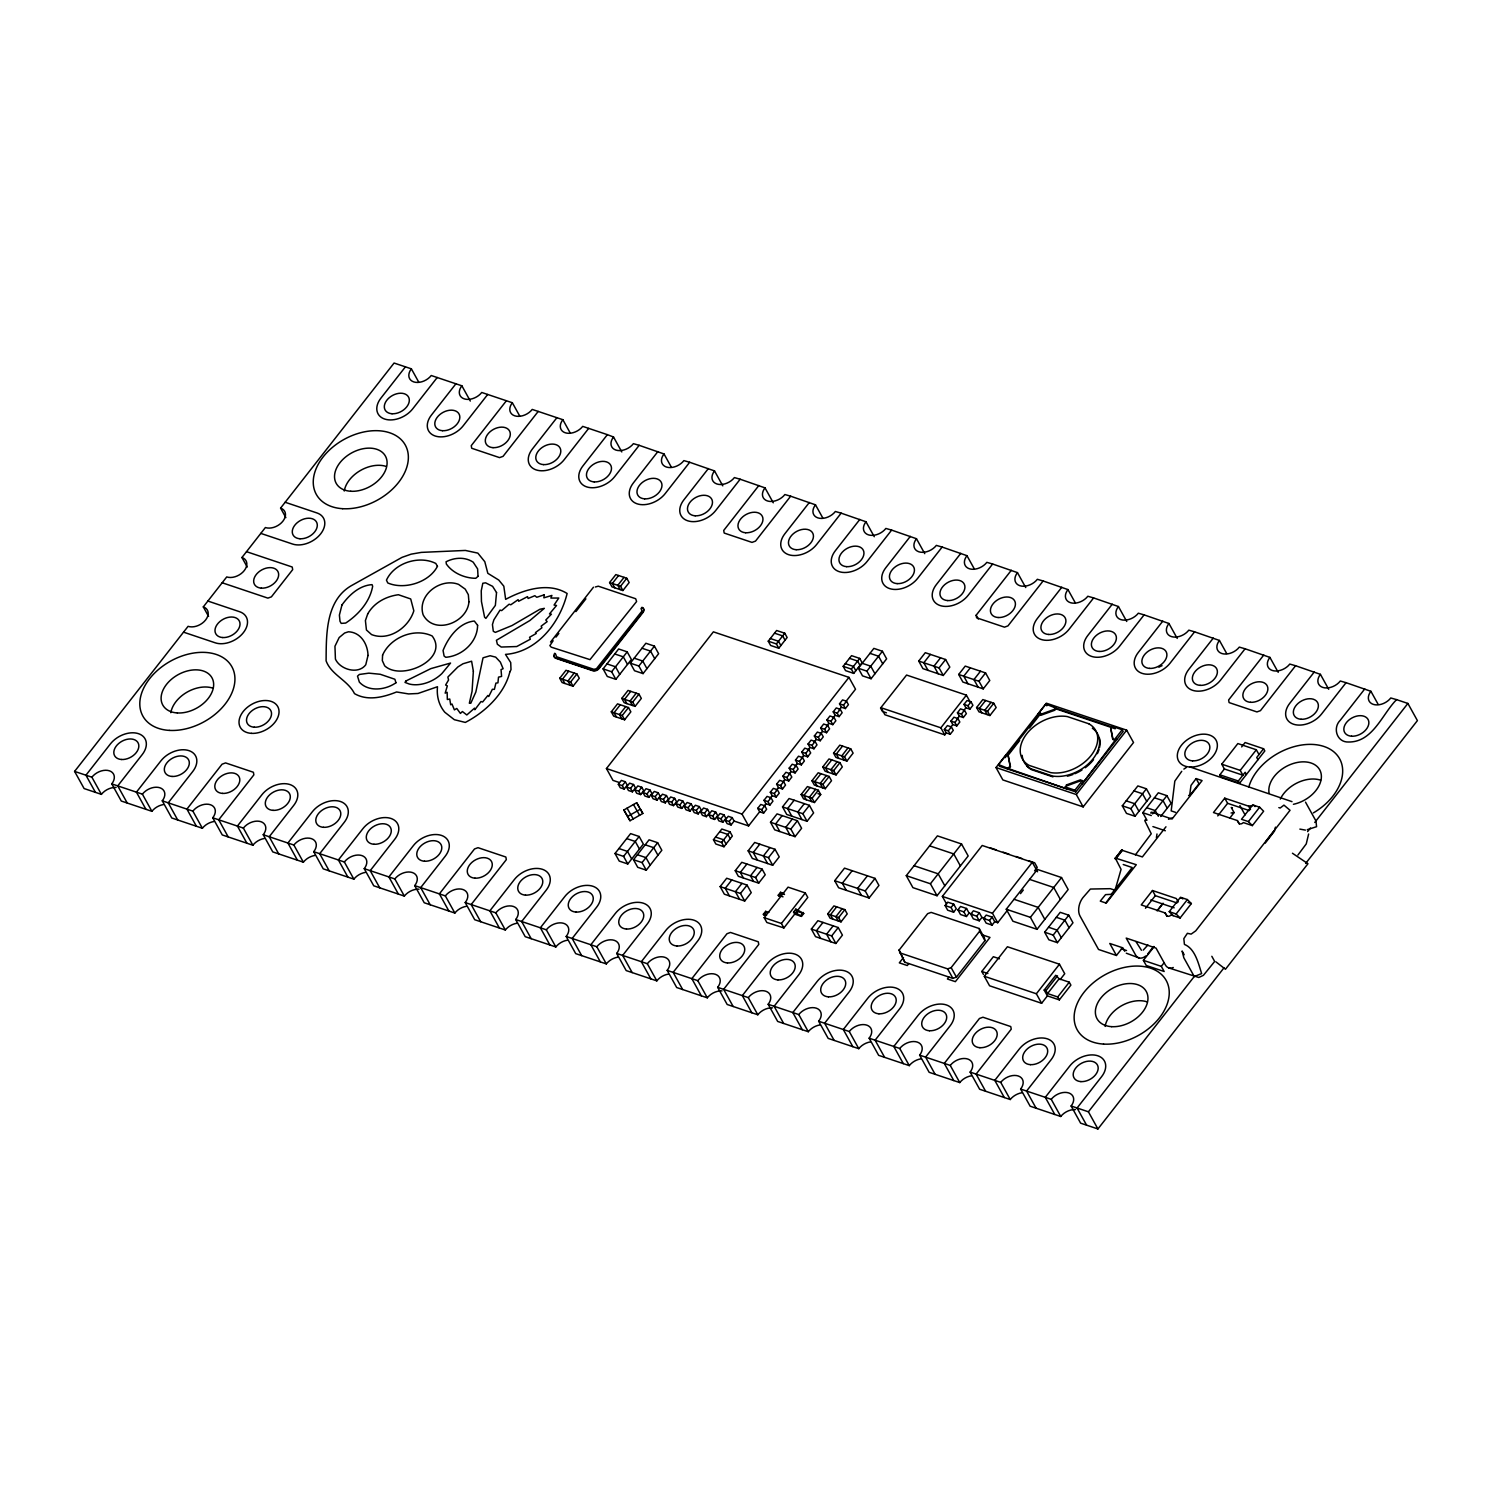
<?xml version="1.0" encoding="UTF-8"?>
<svg xmlns="http://www.w3.org/2000/svg" width="1492" height="1492" viewBox="0 0 1492 1492"><rect width="100%" height="100%" fill="white"/><g stroke="black" fill="none" stroke-linecap="round" stroke-linejoin="round"><path stroke-width="1.5" d="M1275.436 827.146L1274.466 831.1L1265.235 843.111M1308.633 834.009L1306.246 843.913L1297.909 855.047M1188.602 795.404L1189.59 795.74L1191.008 785.389L1196.118 778.6L1202.086 780.596L1172.041 819.015L1152.16 812.338A2.686 1.044 38 0 0 1151.115 813.382M1115.251 889.474L1121.07 869.37L1115.289 858.068L1136.289 864.707L1106.243 903.108L1100.275 901.112L1105.553 894.622L1112.51 894.268L1105.814 902.828M555.602 654L556.535 656.76L593.891 669.33L596.464 668.714L641.952 611.123L641.019 608.344M1156.412 837.627L1156.99 833.972M116.115 787.44A13.391 9.12 -29 0 0 101.4 794.359L84.112 788.559L74.6 771.401L188.085 626.342A13.391 9.12 -29 0 0 205.635 619.945A13.391 9.12 -29 0 0 203.304 606.89L226.728 576.938A13.391 9.12 -29 0 0 244.278 570.559A13.391 9.12 -29 0 0 241.946 557.504L265.371 527.553A13.391 9.12 -29 0 0 282.921 521.156A13.391 9.12 -29 0 0 280.589 508.101L394.075 363.041L411.382 368.841L418.767 382.176M405.414 366.845L380.908 398.14A21.429 14.584 -29 0 0 384.656 419.047A21.429 14.584 -29 0 0 412.725 408.827L437.212 377.513M455.899 383.798L431.412 415.093A21.429 14.584 -29 0 0 435.142 436A21.429 14.584 -29 0 0 463.21 425.78L487.697 394.466M506.385 400.751L471.248 445.66L471.714 448.271L499.54 457.615L503.065 456.347L538.202 411.419M556.889 417.704L532.383 448.999A21.429 14.584 -29 0 0 536.132 469.905A21.429 14.584 -29 0 0 564.2 459.685L588.687 428.372M621.81 451.945L613.529 437.007L607.375 434.657L582.887 465.97A21.429 14.584 -29 0 0 586.617 486.858A21.429 14.584 -29 0 0 614.685 476.638L639.173 445.325L664.015 453.96L671.269 467.033M657.86 451.61L633.373 482.923A21.429 14.584 -29 0 0 637.103 503.811A21.429 14.584 -29 0 0 665.19 493.591L689.677 462.278L714.519 470.913L722.799 485.851M550.548 642.064L593.462 587.214M553.122 640.739L549.895 645.607L551.201 647.155L589.993 659.632L636.618 601.5L635.685 598.74L598.311 586.188L595.345 586.99M555.975 637.103L558.829 633.466M575.912 611.608L585.89 598.851M609.594 582.57L615.842 574.588L626.771 578.262L629.158 582.551L622.91 590.534L611.981 586.86L609.594 582.57L620.541 586.244L622.91 590.534M618.565 575.52L612.335 583.484L614.704 587.773M708.364 468.563L683.858 499.876A21.429 14.584 -29 0 0 687.607 520.764A21.429 14.584 -29 0 0 715.675 510.544L740.163 479.23L765.004 487.865L773.285 502.804M624.048 577.348L617.8 585.33L620.187 589.601M620.541 586.244L626.771 578.262M559.742 678.263L565.972 670.3L576.919 673.955L579.288 678.245L573.059 686.227L562.111 682.553L559.742 678.263L570.671 681.937L573.059 686.227M568.713 671.213L562.484 679.177L564.853 683.467M574.178 673.041L567.948 681.023L570.317 685.313M570.671 681.937L576.919 673.955M603.085 668.882L618.639 648.983L627.2 651.855L631.396 659.445L615.842 679.326L607.281 676.454L603.085 668.882L611.627 671.754L615.842 679.326M611.627 671.754L627.2 651.855M758.85 485.515L723.713 530.443L724.179 533.054L752.005 542.398L755.512 541.111L790.667 496.202L815.49 504.818L822.745 517.892M630.314 663.157L645.868 643.257L654.428 646.129L658.625 653.701L643.071 673.601L634.51 670.729L630.314 663.157L638.856 666.029L643.071 673.601M638.856 666.029L654.428 646.129M611.291 711.833L617.539 703.851L628.468 707.525L630.855 711.815L624.607 719.797L613.678 716.123L611.291 711.833L622.239 715.507L624.607 719.797M621.791 698.405L628.039 690.442L638.968 694.116L641.336 698.405L635.107 706.369L624.178 702.695L621.791 698.405L632.72 702.079L635.107 706.369M620.262 704.784L614.033 712.747L616.401 717.037M630.762 691.356L624.533 699.338L626.901 703.627M625.726 706.611L619.497 714.575L621.884 718.864M636.226 693.183L629.997 701.165L632.366 705.455M622.239 715.507L628.468 707.525M632.72 702.079L638.968 694.116M809.335 502.468L784.848 533.782A21.429 14.584 -29 0 0 788.578 554.67A21.429 14.584 -29 0 0 816.665 544.449L841.152 513.155L865.994 521.771L874.275 536.71M619.161 782.461L612.988 780.391L606.442 768.548L713.381 631.843L848.948 677.368L855.513 689.211L845.833 701.576M618.322 784.307L621.362 780.409L625.353 781.752L627.255 785.184L624.216 789.063L620.224 787.739L618.322 784.307L622.313 785.631L624.216 789.063M622.313 785.631L625.353 781.752M626.547 787.067L629.587 783.169L633.559 784.512L635.461 787.944L632.422 791.823L628.449 790.499L626.547 787.067L630.519 788.391L632.422 791.823M630.519 788.391L633.559 784.512M634.771 789.827L637.811 785.93L641.784 787.272L643.686 790.704L640.646 794.583L636.674 793.259L634.771 789.827L638.744 791.152L640.646 794.583M638.744 791.152L641.784 787.272M642.996 792.588L646.036 788.69L650.008 790.033L651.911 793.464L648.871 797.343L644.898 796.019L642.996 792.588L646.968 793.912L648.871 797.343M859.84 519.421L835.333 550.735A21.429 14.584 -29 0 0 839.082 571.622A21.429 14.584 -29 0 0 867.15 561.402L891.638 530.108L916.48 538.724L924.76 553.663M646.968 793.912L650.008 790.033M768.249 641.187L776.623 630.501L784.773 633.223L787.142 637.513L778.787 648.218L770.637 645.476L768.249 641.187L776.399 643.929L778.787 648.218M651.202 795.348L654.261 791.45L658.233 792.793L660.135 796.224L657.095 800.104L653.104 798.779L651.202 795.348L655.193 796.672L657.095 800.104M655.193 796.672L658.233 792.793M776.399 643.929L784.773 633.223M615.021 853.517L630.594 833.618L639.154 836.49L643.35 844.08L627.778 863.961L619.236 861.089L615.021 853.517L623.581 856.389L627.778 863.961M659.427 798.108L662.467 794.21L666.458 795.553L668.36 798.985L665.301 802.864L661.329 801.54L659.427 798.108L663.399 799.432L665.301 802.864M663.399 799.432L666.458 795.553M623.581 856.389L639.154 836.49M667.651 800.868L670.691 796.97L674.664 798.313L676.566 801.745L673.526 805.624L669.554 804.3L667.651 800.868L671.624 802.192L673.526 805.624M671.624 802.192L674.664 798.313M675.876 803.628L678.916 799.731L682.888 801.073L684.791 804.505L681.751 808.384L677.778 807.06L675.876 803.628L679.848 804.953L681.751 808.384M633.522 859.728L649.076 839.828L657.636 842.7L661.833 850.272L646.278 870.172L637.718 867.3L633.522 859.728L642.064 862.6L646.278 870.172M679.848 804.953L682.888 801.073M684.101 806.389L687.141 802.491L691.113 803.834L693.015 807.265L689.975 811.144L686.003 809.82L684.101 806.389L688.073 807.713L689.975 811.144M642.064 862.6L657.636 842.7M688.073 807.713L691.113 803.834M692.307 809.149L695.347 805.251L699.338 806.594L701.24 810.025L698.181 813.905L694.209 812.581L692.307 809.149L696.279 810.473L698.181 813.905M910.325 536.374L885.838 567.687A21.429 14.584 -29 0 0 889.568 588.575A21.429 14.584 -29 0 0 917.636 578.355L942.142 547.06L966.965 555.677L974.22 568.75M696.279 810.473L699.338 806.594M700.531 811.909L703.571 808.011L707.544 809.354L709.446 812.786L706.406 816.665L702.434 815.341L700.531 811.909L704.504 813.233L706.406 816.665M704.504 813.233L707.544 809.354M708.756 814.669L711.796 810.771L715.768 812.114L717.671 815.546L714.631 819.425L710.658 818.101L708.756 814.669L712.728 815.993L714.631 819.425M712.728 815.993L715.768 812.114M716.981 817.429L720.021 813.532L723.993 814.874L725.895 818.306L722.855 822.185L718.883 820.861L716.981 817.429L720.953 818.754L722.855 822.185M720.953 818.754L723.993 814.874M843.185 666.346L851.559 655.659L859.709 658.401L862.096 662.69L853.722 673.377L845.572 670.635L843.185 666.346L851.335 669.087L853.722 673.377M734.12 821.066L731.08 824.945L727.089 823.621L725.187 820.19L728.245 816.292L732.218 817.635L734.12 821.066L748.574 825.915L759.633 811.779L757.731 808.347L760.771 804.449L764.743 805.792L766.646 809.223L763.606 813.103L759.633 811.779M713.456 839.716L721.83 829.03L729.98 831.771L732.348 836.061L723.974 846.747L715.824 844.006L713.456 839.716L721.606 842.458L723.974 846.747M731.08 824.945L729.178 821.514L732.218 817.635M851.335 669.087L859.709 658.401M748.574 825.915L742.009 814.072L848.948 677.368M721.606 842.458L729.98 831.771M858.31 668.267L873.864 648.386L882.425 651.258L886.621 658.83L871.067 678.729L862.507 675.857L858.31 668.267L866.871 671.139L871.067 678.729M764.016 800.309L767.056 796.411L771.028 797.754L772.931 801.185L769.891 805.065L765.918 803.74L764.016 800.309L767.988 801.633L769.891 805.065M770.301 792.252L773.36 788.373L777.332 789.697L779.234 793.129L776.194 797.026L772.203 795.684L770.301 792.252L774.292 793.595L776.194 797.026M776.605 784.214L779.645 780.335L783.617 781.659L785.519 785.09L782.479 788.988L778.507 787.645L776.605 784.214L780.577 785.557L782.479 788.988M782.89 776.176L785.93 772.297L789.902 773.621L791.804 777.052L788.764 780.95L784.792 779.607L782.89 776.176L786.862 777.518L788.764 780.95M789.175 768.138L792.233 764.24L796.206 765.582L798.108 769.014L795.068 772.893L791.077 771.569L789.175 768.138L793.166 769.462L795.068 772.893M795.478 760.099L798.518 756.202L802.491 757.544L804.393 760.976L801.353 764.855L797.381 763.531L795.478 760.099L799.451 761.424L801.353 764.855M801.763 752.061L804.803 748.163L808.776 749.506L810.678 752.938L807.638 756.817L803.666 755.493L801.763 752.061L805.736 753.385L807.638 756.817M808.049 744.004L811.107 740.125L815.08 741.449L816.982 744.881L813.942 748.779L809.951 747.436L808.049 744.004L812.04 745.347L813.942 748.779M814.352 735.966L817.392 732.087L821.365 733.411L823.267 736.843L820.227 740.741L816.255 739.398L814.352 735.966L818.325 737.309L820.227 740.741M820.637 727.928L823.677 724.03L827.65 725.373L829.552 728.805L826.512 732.703L822.54 731.36L820.637 727.928L824.61 729.271L826.512 732.703M826.922 719.89L829.962 715.992L833.953 717.335L835.856 720.767L832.797 724.646L828.825 723.322L826.922 719.89L830.913 721.214L832.797 724.646M833.226 711.852L836.266 707.954L840.238 709.297L842.141 712.728L839.101 716.608L835.128 715.283L833.226 711.852L837.198 713.176L839.101 716.608M839.511 703.795L842.551 699.916L846.523 701.24L848.426 704.672L845.386 708.569L841.413 707.227L839.511 703.795L843.484 705.138L845.386 708.569M866.871 671.139L882.425 651.258M960.811 553.327L936.323 584.64A21.429 14.584 -29 0 0 940.053 605.528A21.429 14.584 -29 0 0 968.14 595.308L992.628 564.013L1017.469 572.63L1025.75 587.568M763.755 806.501L765.918 803.74M770.04 798.462L772.203 795.684M776.344 790.424L778.507 787.645M782.629 782.386L784.792 779.607M788.914 774.329L791.077 771.569M795.217 766.291L797.381 763.531M801.502 758.253L803.666 755.493M807.787 750.215L809.951 747.436M814.091 742.177L816.255 739.398M820.376 734.12L822.54 731.36M826.661 726.082L828.825 723.322M832.965 718.044L835.128 715.283M839.25 710.005L841.413 707.227M763.606 813.103L761.703 809.671L764.743 805.792M767.988 801.633L771.028 797.754M774.292 793.595L777.332 789.697M780.577 785.557L783.617 781.659M786.862 777.518L789.902 773.621M793.166 769.462L796.206 765.582M799.451 761.424L802.491 757.544M805.736 753.385L808.776 749.506M812.04 745.347L815.08 741.449M818.325 737.309L821.365 733.411M824.61 729.271L827.65 725.373M830.913 721.214L833.953 717.335M837.198 713.176L840.238 709.297M843.484 705.138L846.523 701.24M720.151 886.621L726.697 878.247L747.044 885.073L751.241 892.645L744.695 901.019L724.347 894.193L720.151 886.621L740.48 893.447L744.695 901.019M748.145 850.832L754.691 842.458L775.038 849.302L779.234 856.874L772.688 865.248L752.341 858.422L748.145 850.832L768.473 857.658L772.688 865.248M770.506 822.26L777.052 813.886L797.399 820.712L801.596 828.284L795.049 836.658L774.702 829.832L770.506 822.26L790.835 829.086L795.049 836.658M782.535 806.892L789.082 798.518L809.41 805.344L813.606 812.916L807.06 821.29L786.732 814.464L782.535 806.892L802.864 813.718L807.06 821.29M735.239 870.694L741.785 862.32L762.132 869.146L765.228 874.76L758.682 883.133L738.353 876.308L735.239 870.694L755.567 877.52L758.682 883.133M731.789 879.944L725.243 888.318L729.439 895.909M759.782 844.174L753.236 852.547L757.432 860.119M782.144 815.583L775.598 823.957L779.794 831.529M794.154 800.216L787.608 808.589L791.804 816.18M746.877 864.036L740.33 872.41L743.426 878.023M801.148 794.546L807.396 786.582L818.325 790.256L820.712 794.546L814.464 802.51L803.535 798.835L801.148 794.546L812.096 798.22L814.464 802.51M811.965 780.745L818.194 772.781L829.123 776.437L831.51 780.726L825.263 788.708L814.334 785.034L811.965 780.745L822.894 784.419L825.263 788.708M822.763 766.944L828.992 758.962L839.921 762.636L842.309 766.925L836.08 774.908L825.132 771.233L822.763 766.944L833.692 770.618L836.08 774.908M833.562 753.143L839.791 745.161L850.738 748.835L853.107 753.124L846.878 761.088L835.93 757.414L833.562 753.143L844.491 756.798L846.878 761.088M810.119 787.496L803.89 795.478L806.277 799.768M820.936 773.695L814.688 781.659L817.075 785.948M831.734 759.894L825.486 767.858L827.873 772.147M842.532 746.075L836.303 754.057L838.672 758.346M741.953 883.376L735.407 891.731L739.603 899.322M769.947 847.587L763.4 855.96L767.597 863.532M792.308 818.996L785.762 827.37L789.958 834.961M804.319 803.647L797.772 812.002L801.987 819.593M815.602 789.343L809.354 797.306L811.741 801.596M826.4 775.523L820.152 783.505L822.54 787.795M837.198 761.722L830.951 769.685L833.338 773.975M847.997 747.921L841.768 755.885L844.136 760.174M757.041 867.449L750.495 875.823L753.609 881.436M918.718 661.049L925.282 652.694L945.611 659.52L949.807 667.092L943.261 675.466L922.933 668.64L918.718 661.049L939.065 667.894L943.261 675.466M812.096 798.22L818.325 790.256M822.894 784.419L829.123 776.437M833.692 770.618L839.921 762.636M844.491 756.798L850.738 748.835M740.48 893.447L747.044 885.073M768.473 857.658L775.038 849.302M790.835 829.086L797.399 820.712M802.864 813.718L809.41 805.344M755.567 877.52L762.132 869.146M930.355 654.391L923.809 662.765L928.005 670.337M940.519 657.804L933.973 666.178L938.17 673.75M1075.21 602.656L1067.955 589.582L1043.113 580.966L1007.977 625.875L1004.47 627.162L976.626 617.819L976.16 615.208L1011.315 570.28M939.065 667.894L945.611 659.52M765.638 911.351L766.217 912.377L763.941 915.286L763.363 914.26L765.638 911.351L768.828 912.414M780.54 892.309L781.099 893.335L778.824 896.263L778.246 895.237L780.54 892.309L783.71 893.391M794.695 914.13L783.897 927.931L766.851 922.485L764.184 917.673L788.056 887.143L805.307 892.943L807.787 897.401L796.989 911.202L803.74 913.477L801.465 916.386L794.695 914.13L793.558 912.06L795.851 909.15L803.74 913.477M958.685 674.477L965.231 666.103L985.559 672.929L989.774 680.501L983.228 688.875L962.881 682.049L958.685 674.477L979.013 681.303L983.228 688.875M970.322 667.801L963.757 676.174L967.972 683.765M783.897 927.931L781.435 923.473L805.307 892.943M980.486 671.232L973.94 679.587L978.137 687.178M801.465 916.386L795.553 912.731L797.828 909.822M946.264 732.908L950.236 734.25L953.295 730.353L951.392 726.921L947.401 725.597L944.361 729.476L946.264 732.908L944.753 734.866L940.855 727.816L966.406 695.16L906.577 675.055L880.56 708.066L882.462 711.479L886.435 712.822M796.113 913.757L798.407 910.847M979.013 681.303L985.559 672.929M950.908 721.121L953.947 717.223L957.92 718.566L959.822 721.997L956.782 725.895L952.81 724.553L950.908 721.121L954.88 722.464L956.782 725.895M957.454 712.766L960.494 708.868L964.466 710.211L966.368 713.642L963.328 717.521L959.356 716.197L957.454 712.766L961.426 714.09L963.328 717.521M964 704.392L967.04 700.513L971.012 701.837L972.915 705.268L969.875 709.166L965.902 707.823L964 704.392L967.972 705.735L969.875 709.166M800.887 915.361L803.181 912.451M950.479 727.537L952.81 724.553M957.025 719.163L959.356 716.197M963.552 710.807L965.902 707.823M950.236 734.25L948.334 730.819L951.392 726.921M954.88 722.464L957.92 718.566M961.426 714.09L964.466 710.211M967.972 705.735L971.012 701.837M1061.8 587.233L1037.313 618.546A21.429 14.584 -29 0 0 1041.043 639.434A21.429 14.584 -29 0 0 1069.111 629.232L1093.617 597.919L1118.441 606.535L1126.74 621.474M834.699 880.709L844.528 868.139L875.039 878.378L878.937 885.427L869.109 897.997L838.616 887.759L834.699 880.709L865.211 890.948L869.109 897.997M976.589 707.562L982.836 699.58L993.765 703.254L996.152 707.544L989.905 715.526L978.976 711.852L976.589 707.562L987.536 711.236L989.905 715.526M852.156 870.713L842.327 883.264L846.244 890.314M985.559 700.513L979.33 708.476L981.699 712.766M811.35 929.087L817.896 920.713L838.224 927.539L842.42 935.13L835.874 943.485L815.546 936.659L811.35 929.087L831.678 935.913L835.874 943.485M991.042 702.34L984.795 710.304L987.182 714.593M827.687 913.906L833.935 905.924L844.864 909.598L847.232 913.887L841.003 921.87L830.074 918.195L827.687 913.906L838.635 917.58L841.003 921.87M987.536 711.236L993.765 703.254M822.969 922.429L816.422 930.784L820.619 938.375M836.658 906.856L830.429 914.82L832.797 919.109M867.412 875.823L857.583 888.393L861.481 895.424M842.122 908.684L835.893 916.666L838.262 920.956M838.635 917.58L844.864 909.598M833.151 925.842L826.587 934.197L830.802 941.788M865.211 890.948L875.039 878.378M831.678 935.913L838.224 927.539M1112.286 604.185L1087.799 635.499A21.429 14.584 -29 0 0 1091.529 656.387A21.429 14.584 -29 0 0 1119.615 646.185L1144.103 614.872L1168.945 623.488L1177.225 638.427M906.278 875.673L937.405 835.874L961.538 843.987L968.177 855.96L937.051 895.741L912.918 887.647L906.278 875.673L930.411 883.768L937.051 895.741M996.003 767.559L1046.358 703.198L1126.665 730.166L1133.528 742.512L1083.155 806.892L1002.848 779.924L996.003 767.559L1076.31 794.527L1083.155 806.892M998.558 764.575L1006.168 754.859L1008.163 755.512L1010.494 766.832L1008.984 768.772L998.558 764.575L999.509 766.291L1075.844 791.916L1123.159 731.453L1122.208 729.737L1112.267 726.399L1110.757 728.338L1112.622 738.782L1115.083 740.312L1112.622 738.782M1038.264 713.829L1045.873 704.093L1056.299 708.29L1054.769 710.229L1040.726 715.339L1038.749 714.687L1038.264 713.829L1040.26 714.481L1054.303 709.371L1055.814 707.432M1005.123 757.656L1040.26 712.728L1040.745 713.586M1008.406 754.915L1019.651 740.536M1029.499 727.965L1039.346 715.395M1008.499 767.914L1010.028 765.974L1008.163 755.512M930.411 883.768L961.538 843.987M899.098 950.143L927.632 913.663L931.139 912.395L979.218 928.528L984.478 938.039L984.944 940.65L956.409 977.111L952.903 978.398L904.823 962.247L899.098 950.143L904.823 962.247M946.581 904.003L942.366 896.412L982.202 845.479L1032.296 862.301L1037.555 871.794M1162.79 621.138L1138.284 652.452A21.429 14.584 -29 0 0 1142.033 673.34A21.429 14.584 -29 0 0 1170.101 663.138L1194.588 631.825L1219.43 640.441L1226.685 653.515M903.481 957.547L899.322 962.862L907.285 965.529L908.796 963.59M945.107 905.551L947.737 902.175L953.705 904.171L956.279 908.815L953.63 912.19L947.662 910.195L945.107 905.551L951.057 907.565L953.63 912.19M951.057 907.565L953.705 904.171M969.091 913.123L966.443 916.498L960.494 914.503L957.92 909.859L960.568 906.483L966.536 908.479L969.091 913.123L972.523 914.26M966.443 916.498L963.888 911.873L966.536 908.479M1065.437 787.72L1066.482 784.923L1080.525 779.812L1082.987 781.342L1080.991 780.67L1066.948 785.78L1066.482 784.923M981.923 917.412L979.274 920.806L973.306 918.811L970.751 914.167L973.381 910.791L979.349 912.787L981.923 917.412L985.354 918.568M1075.844 791.916L1074.893 790.2L1082.502 780.484M1114.599 739.454L1122.208 729.737M979.274 920.806L976.701 916.163L979.349 912.787M1076.31 794.527L1126.665 730.166M994.735 921.72L992.087 925.115L986.137 923.1L983.564 918.475L986.212 915.1L992.18 917.095L994.735 921.72L997.719 922.727L1007.678 909.989M997.719 922.727L992.46 913.235L1032.296 862.301M899.564 952.754L947.644 968.886L951.15 967.618L979.684 931.139L979.218 928.528M992.087 925.115L989.532 920.471L992.18 917.095M1213.276 638.091L1188.788 669.404A21.429 14.584 -29 0 0 1192.518 690.292A21.429 14.584 -29 0 0 1220.587 680.091L1245.093 648.778L1269.916 657.394L1278.215 672.332M948.931 977.055L947.401 978.994L955.365 981.661L989.979 937.424L982.034 934.757M1034.59 870.806L1037.22 867.412L1034.665 862.786L1028.697 860.791M1006.261 909.243L1037.388 869.444L1061.521 877.557L1068.16 889.53L1037.033 929.311L1012.9 921.217L1006.261 909.243L1030.394 917.338L1037.033 929.311M1020.491 893.633L1023.326 889.997M983.414 974.407L981.811 971.478L993.355 956.708L999.435 958.759M1047.403 995.891L1059.339 999.882L1070.883 985.112L1069.26 982.202L1059.133 978.789L1055.721 975.283L1044.176 990.054L1047.403 995.891L1041.621 1003.277L989.569 985.783L984.31 976.29L1007.417 946.749L1059.469 964.224L1064.728 973.735L1060.122 979.629M1030.394 917.338L1061.521 877.557M1122.301 805.811L1137.855 785.93L1146.416 788.802L1150.612 796.374L1135.058 816.273L1126.497 813.401L1122.301 805.811L1130.861 808.683L1135.058 816.273M1130.861 808.683L1146.416 788.802M1044.642 932.22L1060.215 912.321L1068.776 915.193L1072.972 922.783L1057.418 942.664L1048.857 939.792L1044.642 932.22L1053.203 935.092L1057.418 942.664M1263.761 655.044L1228.625 699.972L1229.091 702.583L1256.917 711.926L1260.442 710.658L1295.578 665.73L1320.42 674.347L1328.701 689.285M1146.975 820.264L1142.779 812.692L1158.333 792.793L1166.893 795.665L1171.089 803.255L1160.72 816.516M1053.203 935.092L1068.776 915.193M1181.739 771.308L1174.819 781.118L1171.183 810.883L1175.454 812.319M1115.158 858.31L1121.63 850.142L1142.368 856.93L1165.961 826.792M1115.195 858.665L1122.003 850.142M1115.363 859.075L1121.63 850.142M1116.408 858.031L1122.488 850.253M1152.626 813.905L1166.893 795.665M1135.393 854.879L1151.246 833.748L1145.035 821.159A2.686 1.044 38 0 1 1146.08 820.115M1189.59 795.74L1198.971 783.748L1196.118 778.6M1041.621 1003.277L1036.362 993.765L1059.469 964.224M1221.743 764.184L1240.225 770.376L1242.892 775.187L1224.391 768.977L1221.743 764.184L1237.856 743.557L1256.339 749.767L1259.006 754.579M1059.339 999.882L1057.716 996.973L1047.571 993.56L1045.967 990.651L1057.511 975.88M1047.571 993.56L1059.133 978.789M1241.661 746.914L1245.093 742.531L1263.575 748.742L1264.806 750.961L1239.554 783.244L1221.071 777.034L1219.841 774.814L1224.391 768.977M1057.716 996.973L1069.26 982.202M1314.265 671.997L1289.759 703.31A21.429 14.584 -29 0 0 1293.508 724.217A21.429 14.584 -29 0 0 1321.576 713.997L1346.064 682.683L1370.906 691.3L1378.16 704.373M1240.225 770.376L1256.339 749.767M1178.232 901.97L1176.33 898.538L1152.477 890.519L1141.231 904.917L1165.084 912.918L1167.08 915.957A2.686 1.828 -29 0 0 1171.052 914.932L1180.116 917.972L1191.362 903.574L1187.39 899.583L1180.489 897.27L1169.243 911.668L1173.216 915.659M1255.052 806.594A2.686 1.828 -29 0 0 1252.907 805.475L1248.599 806.165L1224.745 798.164L1213.481 812.543L1237.334 820.563L1239.013 823.248A2.686 1.828 -29 0 0 1243.302 822.558L1252.366 825.598L1263.631 811.219L1259.64 807.228L1252.758 804.915L1241.493 819.294L1248.394 821.607L1252.366 825.598M1239.554 783.244L1238.323 781.025L1245.167 772.278L1246.398 774.497M1263.575 748.742L1256.73 757.488L1257.961 759.726M1145.483 908.255L1155.33 895.666L1152.477 890.519M1217.752 815.9L1227.599 803.311L1224.745 798.164M1114.599 890.109L1110.328 888.673L1090.391 889.045L1082.856 897.718A13.391 8.318 -71.4 0 0 1080.003 916.013L1098.541 949.471L1116.426 955.477L1122.021 948.352M1157.065 910.791L1162.772 903.499M1157.494 910.53L1163.163 903.275M1229.837 818.045L1234.089 812.599L1231.236 807.47L1232.429 807.862M1147.889 944.995L1143.264 950.106M1169.243 911.668L1176.125 913.981L1187.39 899.583M1248.394 821.607L1259.64 807.228M1147.889 953.761L1153.577 946.506M1143.394 960.344L1161.298 966.35L1164.152 971.497L1146.248 965.492L1143.394 960.344L1154.155 946.599M1364.751 688.95L1340.264 720.263C1332.431 727.891 1336.813 742.494 1348.526 742.009C1372.882 742.345 1382.207 714.034 1396.568 699.636L1407.889 703.441L1417.4 720.599L1305.649 863.439M1161.298 966.35L1163.984 962.918M1266.13 841.152L1274.131 830.913M1223.999 967.823L1097.926 1128.959L1088.414 1111.801L1194.421 976.29M1307.607 831.622L1310.48 827.967M1314.769 822.465L1407.889 703.441M1234.089 812.599L1231.068 812.991M1183.865 769.089L1186.177 767.597M623.88 809.988L636.674 802.715L642.828 813.457L630.016 820.731L623.88 809.988L630.016 820.731M627.647 816.441L640.441 809.168L642.828 813.457M1168.516 819.276L1172.414 817.803M1307.253 829.701L1316.578 826.68L1315.963 821.01L1305.519 802.137M1305.425 830.112L1299.868 829.104M639.173 445.325L633.41 443.665A13.391 9.12 -29 0 1 615.86 450.062A13.391 9.12 -29 0 1 613.529 437.007M689.677 462.278L683.895 460.618A13.391 9.12 -29 0 1 666.346 467.015A13.391 9.12 -29 0 1 664.015 453.96M740.163 479.23L734.4 477.589A13.391 9.12 -29 0 1 716.85 483.967A13.391 9.12 -29 0 1 714.519 470.913M790.667 496.202L784.885 494.542A13.391 9.12 -29 0 1 767.336 500.92A13.391 9.12 -29 0 1 765.004 487.865M841.152 513.155L835.371 511.495A13.391 9.12 -29 0 1 817.821 517.873A13.391 9.12 -29 0 1 815.49 504.818M891.638 530.108L885.875 528.448A13.391 9.12 -29 0 1 868.325 534.826A13.391 9.12 -29 0 1 865.994 521.771M942.142 547.06L936.361 545.401A13.391 9.12 -29 0 1 918.811 551.779A13.391 9.12 -29 0 1 916.48 538.724M992.628 564.013L986.846 562.353A13.391 9.12 -29 0 1 969.296 568.732A13.391 9.12 -29 0 1 966.965 555.677M1043.113 580.966L1037.35 579.306A13.391 9.12 -29 0 1 1019.801 585.685A13.391 9.12 -29 0 1 1017.469 572.63M1093.617 597.919L1087.836 596.259A13.391 9.12 -29 0 1 1070.286 602.637A13.391 9.12 -29 0 1 1067.955 589.582M1144.103 614.872L1138.321 613.212A13.391 9.12 -29 0 1 1120.772 619.59A13.391 9.12 -29 0 1 1118.441 606.535M1194.588 631.825L1188.826 630.165A13.391 9.12 -29 0 1 1171.276 636.543A13.391 9.12 -29 0 1 1168.945 623.488M1245.093 648.778L1239.311 647.118A13.391 9.12 -29 0 1 1221.762 653.496A13.391 9.12 -29 0 1 1219.43 640.441M1295.578 665.73L1289.797 664.071A13.391 9.12 -29 0 1 1272.247 670.449A13.391 9.12 -29 0 1 1269.916 657.394M1346.064 682.683L1340.301 681.023A13.391 9.12 -29 0 1 1322.751 687.402A13.391 9.12 -29 0 1 1320.42 674.347M1396.568 699.636L1390.786 697.976A13.391 9.12 -29 0 1 1373.237 704.355A13.391 9.12 -29 0 1 1370.906 691.3M470.316 401.05L461.867 385.794L431.244 375.518A13.391 9.12 -29 0 1 413.713 381.896A13.391 9.12 -29 0 1 411.382 368.841M519.757 416.1L512.353 402.747L481.748 392.471A13.391 9.12 -29 0 1 464.199 398.849A13.391 9.12 -29 0 1 461.867 385.794M570.242 433.053L562.857 419.7L532.234 409.423A13.391 9.12 -29 0 1 514.684 415.802A13.391 9.12 -29 0 1 512.353 402.747M607.375 434.657L582.719 426.376A13.391 9.12 -29 0 1 565.188 432.755A13.391 9.12 -29 0 1 562.857 419.7M1054.303 707.618L1112.752 727.257L1112.267 726.399M1054.788 708.476L1115.214 728.767L1114.729 727.909M869.985 653.347L878.527 656.219L882.742 663.809M1219.841 774.814L1238.323 781.025M1190.709 767.186L1291.997 801.652M774.534 633.168L782.685 635.909L785.053 640.199M849.47 658.326L857.62 661.068L859.989 665.357M862.19 663.306L870.75 666.178L874.946 673.75M1278.849 807.601L1280.155 808.049L1283.941 805.12L1290.039 810.287L1195.726 930.859L1191.157 934.104L1187.39 933.321L1183.827 938.636L1184.424 944.417C1195.092 948.632 1198.374 963.366 1201.638 973.586L1194.271 976.57L1183.809 957.715L1182.093 951.001L1184.182 954.768M770.338 638.52L778.488 641.262L780.875 645.551M845.293 663.679L853.443 666.42L855.811 670.71M1227.599 803.311L1249.289 810.585M285.159 502.263L316.957 512.95A21.429 14.584 -29 0 1 320.687 533.838A21.429 14.584 -29 0 1 292.618 544.058L260.802 533.39M1133.976 790.891L1142.518 793.763L1146.733 801.353M1154.435 797.772L1162.995 800.644L1167.21 808.216M940.855 727.816L881.007 707.73L884.905 714.761L944.753 734.866M944.361 729.476L948.334 730.819M1292.445 853.237L1307.962 863.719L1225.454 969.259L1215.98 961.892M1126.18 800.85L1134.741 803.722L1138.937 811.294M1146.658 807.713L1155.218 810.585L1158.37 816.273M1052.979 776.884L1031.513 769.667A33.98 23.126 -29 0 1 1026.962 766.198M1142.779 812.692L1151.32 815.565M1064.952 786.862L1074.893 790.2M641.989 648.237L650.531 651.109L654.746 658.681M1152.906 826.587L1165.327 830.764M634.193 658.177L642.754 661.049L646.95 668.621M614.741 653.962L623.302 656.834L627.517 664.406M606.964 663.903L615.525 666.775L619.721 674.365M246.516 551.667L292.227 567.016L292.693 569.627L271.395 596.856L267.889 598.124L222.177 582.775M1123.234 864.521L1132.186 867.523L1111.503 893.932L1112.51 894.268M1187.93 902.418L1191.362 903.574M1155.33 895.666L1177.02 902.958M1150.817 899.974L1174.167 907.807M990.24 847.866L996.19 849.862M1003.053 852.174L1009.021 854.17M1015.884 856.483L1021.833 858.478M817.97 793.632L820.712 794.546M207.873 601.052L239.671 611.739A21.429 14.584 -29 0 1 243.401 632.627A21.429 14.584 -29 0 1 215.333 642.847L183.535 632.16M929.609 845.833L953.742 853.928L960.382 865.901M1029.611 879.403L1053.744 887.498L1060.383 899.471M757.731 808.347L761.703 809.671M914.055 865.714L938.188 873.827L944.828 885.8M1014.038 899.284L1038.171 907.397L1044.81 919.37M1056.317 917.3L1064.878 920.172L1069.074 927.744M606.442 768.548L742.009 814.072M1121.331 948.781L1126.553 950.535M1048.54 927.241L1057.101 930.113L1061.297 937.703M1138.937 957.901L1126.292 953.202M1168.758 967.916L1198.766 977.484L1203.41 975.339L1214.674 961.445L1211.821 956.297M725.187 820.19L729.178 821.514M942.366 896.412L992.46 913.235M957.92 909.859L963.888 911.873M970.751 914.167L976.701 916.163M983.564 918.475L989.532 920.471M719.722 831.697L727.872 834.438L730.259 838.728M715.545 837.049L723.695 839.791L726.082 844.08M626.696 838.597L635.256 841.469L639.453 849.041M645.178 844.808L653.738 847.68L657.953 855.252M781.099 893.335L784.494 894.473M778.246 895.237L783.02 896.841M1044.176 990.054L1045.967 990.651M618.919 848.538L627.479 851.41L631.675 859M637.401 854.748L645.961 857.62L650.158 865.192M981.811 971.478L987.891 973.53M793.558 912.06L795.553 912.731M984.31 976.29L1036.362 993.765M763.363 914.26L766.552 915.323M764.184 917.673L781.435 923.473M74.6 771.401L91.889 777.201A13.391 9.12 -29 0 1 109.438 770.823A13.391 9.12 -29 0 1 111.769 783.878L121.281 801.036L151.904 811.312A13.391 9.12 -29 0 1 163.449 804.561M111.769 783.878L142.393 794.154A13.391 9.12 -29 0 1 159.924 787.776A13.391 9.12 -29 0 1 162.274 800.831L171.766 817.989L202.39 828.265A13.391 9.12 -29 0 1 213.953 821.514M162.274 800.831L192.878 811.126A13.391 9.12 -29 0 1 210.428 804.729A13.391 9.12 -29 0 1 212.759 817.784L222.271 834.942L252.875 845.218A13.391 9.12 -29 0 1 264.438 838.467M212.759 817.784L243.364 828.079A13.391 9.12 -29 0 1 260.913 821.682A13.391 9.12 -29 0 1 263.245 834.737L272.756 851.895L303.38 862.19A13.391 9.12 -29 0 1 314.924 855.42M263.245 834.737L293.868 845.032A13.391 9.12 -29 0 1 311.399 838.635A13.391 9.12 -29 0 1 313.749 851.69L323.242 868.848L353.865 879.142A13.391 9.12 -29 0 1 365.428 872.391M313.749 851.69L344.354 861.984A13.391 9.12 -29 0 1 361.903 855.587A13.391 9.12 -29 0 1 364.235 868.661L373.746 885.8L404.351 896.095A13.391 9.12 -29 0 1 419.065 889.176M364.235 868.661L394.839 878.937A13.391 9.12 -29 0 1 412.389 872.54A13.391 9.12 -29 0 1 414.72 885.614L424.232 902.753L454.855 913.048A13.391 9.12 -29 0 1 466.399 906.297M414.72 885.614L445.343 895.89A13.391 9.12 -29 0 1 462.874 889.493A13.391 9.12 -29 0 1 465.224 902.567L474.717 919.725L505.34 930.001A13.391 9.12 -29 0 1 516.903 923.25M465.224 902.567L495.829 912.843A13.391 9.12 -29 0 1 513.379 906.446A13.391 9.12 -29 0 1 515.71 919.52L525.221 936.678L555.826 946.954A13.391 9.12 -29 0 1 567.389 940.202M515.71 919.52L546.314 929.796A13.391 9.12 -29 0 1 563.864 923.399A13.391 9.12 -29 0 1 566.195 936.472L575.707 953.63L606.33 963.907A13.391 9.12 -29 0 1 617.875 957.155M566.195 936.472L596.819 946.749A13.391 9.12 -29 0 1 614.35 940.352A13.391 9.12 -29 0 1 616.7 953.425L626.192 970.583L656.816 980.859A13.391 9.12 -29 0 1 668.379 974.108M616.7 953.425L647.304 963.701A13.391 9.12 -29 0 1 664.854 957.304A13.391 9.12 -29 0 1 667.185 970.378L676.697 987.536L707.301 997.812A13.391 9.12 -29 0 1 722.016 990.893M667.185 970.378L697.79 980.654A13.391 9.12 -29 0 1 715.339 974.276A13.391 9.12 -29 0 1 717.671 987.331L727.182 1004.489L757.805 1014.765A13.391 9.12 -29 0 1 772.52 1007.846M717.671 987.331L748.294 997.607A13.391 9.12 -29 0 1 765.825 991.229A13.391 9.12 -29 0 1 768.175 1004.284L777.668 1021.442L808.291 1031.718A13.391 9.12 -29 0 1 819.854 1024.967M768.175 1004.284L798.779 1014.56A13.391 9.12 -29 0 1 816.329 1008.182A13.391 9.12 -29 0 1 818.66 1021.237L828.172 1038.395L858.777 1048.671A13.391 9.12 -29 0 1 870.34 1041.92M818.66 1021.237L849.265 1031.513A13.391 9.12 -29 0 1 866.815 1025.135A13.391 9.12 -29 0 1 869.146 1038.19L878.657 1055.348L909.281 1065.624A13.391 9.12 -29 0 1 920.825 1058.872M869.146 1038.19L899.769 1048.466A13.391 9.12 -29 0 1 917.3 1042.087A13.391 9.12 -29 0 1 919.65 1055.142L929.143 1072.3L959.766 1082.577A13.391 9.12 -29 0 1 971.329 1075.825M919.65 1055.142L950.255 1065.419A13.391 9.12 -29 0 1 967.804 1059.04A13.391 9.12 -29 0 1 970.136 1072.095L979.647 1089.253L1010.252 1099.529A13.391 9.12 -29 0 1 1021.815 1092.778M970.136 1072.095L1000.74 1082.371A13.391 9.12 -29 0 1 1018.29 1075.993A13.391 9.12 -29 0 1 1020.621 1089.048L1030.133 1106.206L1060.756 1116.482A13.391 9.12 -29 0 1 1075.471 1109.563M1020.621 1089.048L1051.245 1099.324A13.391 9.12 -29 0 1 1068.776 1092.946A13.391 9.12 -29 0 1 1071.125 1106.001L1080.618 1123.159L1097.926 1128.959M1071.125 1106.001L1088.414 1111.801M1141.455 950.273L1135.953 941.601M1176.125 913.981L1180.116 917.972M633.466 804.542L639.62 815.285M627.069 808.179L633.223 818.922M1248.599 806.165L1250.501 809.596M1239.889 805.549L1245.074 814.893M1237.334 820.563L1239.237 823.994M1117.079 739.23L1116.594 738.372L1081.942 784.139M1110.757 728.338L1113.088 739.64M1165.084 912.918L1166.986 916.349M1045.873 704.093L1046.824 705.809M976.16 615.208L978.286 619.012M1067.899 789.249L1006.988 768.1L1007.473 768.958M1124.8 951.299L1122.898 947.868L1109.787 943.466L1116.426 955.477M966.406 695.16L970.304 702.191M979.684 931.139L984.944 940.65M1086.586 1125.154L1077.075 1107.996L1101.581 1076.702A21.429 14.584 -29 0 0 1097.851 1055.795A21.429 14.584 -29 0 0 1069.764 1066.015L1045.277 1097.329L1054.788 1114.487M1051.245 1099.324L1060.756 1116.482M1036.101 1108.202L1026.589 1091.044L1051.077 1059.749A21.429 14.584 -29 0 0 1047.347 1038.842A21.429 14.584 -29 0 0 1019.278 1049.062L994.791 1080.376L1004.303 1097.534M951.15 967.618L956.409 977.111M947.644 968.886L952.903 978.398M1000.74 1082.371L1010.252 1099.529M985.615 1091.249L976.104 1074.091L1011.24 1029.182L1010.774 1026.571L982.948 1017.227L979.442 1018.495L944.287 1063.423L953.798 1080.581M950.255 1065.419L959.766 1082.577M935.111 1074.296L925.6 1057.138L950.106 1025.843A21.429 14.584 -29 0 0 946.376 1004.937A21.429 14.584 -29 0 0 918.289 1015.157L893.801 1046.47L903.313 1063.628M899.769 1048.466L909.281 1065.624M884.625 1057.343L875.114 1040.185L899.601 1008.89A21.429 14.584 -29 0 0 895.871 987.984A21.429 14.584 -29 0 0 867.803 998.204L843.316 1029.517L852.827 1046.675M795.851 909.15L796.989 911.202M849.265 1031.513L858.777 1048.671M834.14 1040.39L824.628 1023.232L849.116 991.938A21.429 14.584 -29 0 0 845.386 971.031A21.429 14.584 -29 0 0 817.318 981.251L792.812 1012.564L802.323 1029.722M798.779 1014.56L808.291 1031.718M783.636 1023.437L774.124 1006.279L798.63 974.966A21.429 14.584 -29 0 0 794.9 954.078A21.429 14.584 -29 0 0 766.813 964.298L742.326 995.612L751.837 1012.77M748.294 997.607L757.805 1014.765M636.674 802.715L639.061 807.004M733.15 1006.485L723.639 989.327L758.775 944.417L758.309 941.806L730.483 932.444L726.977 933.731L691.84 978.659L701.333 995.798M697.79 980.654L707.301 997.812M682.665 989.532L673.153 972.374L697.641 941.06A21.429 14.584 -29 0 0 693.911 920.172A21.429 14.584 -29 0 0 665.842 930.393L641.336 961.706L650.848 978.845M647.304 963.701L656.816 980.859M632.16 972.579L622.649 955.421L647.155 924.107A21.429 14.584 -29 0 0 643.425 903.22A21.429 14.584 -29 0 0 615.338 913.44L590.851 944.734L600.362 961.892M596.819 946.749L606.33 963.907M581.675 955.626L572.163 938.468L596.651 907.155A21.429 14.584 -29 0 0 592.921 886.267A21.429 14.584 -29 0 0 564.853 896.487L540.365 927.782L549.858 944.94M546.314 929.796L555.826 946.954M531.189 938.673L521.678 921.515L546.165 890.202A21.429 14.584 -29 0 0 542.435 869.314A21.429 14.584 -29 0 0 514.367 879.534L489.861 910.829L499.372 927.987M280.589 508.101L285.867 517.631M495.829 912.843L505.34 930.001M480.685 921.72L471.174 904.562L506.329 859.634L505.863 857.023L478.018 847.68L474.512 848.967L439.375 893.876L448.887 911.034M445.343 895.89L454.855 913.048M241.946 557.504L247.224 567.035M430.2 904.767L420.688 887.609L445.175 856.296A21.429 14.584 -29 0 0 441.445 835.408A21.429 14.584 -29 0 0 413.377 845.628L388.89 876.923L398.383 894.081M394.839 878.937L404.351 896.095M379.714 887.815L370.202 870.657L394.69 839.343A21.429 14.584 -29 0 0 390.96 818.455A21.429 14.584 -29 0 0 362.892 828.675L338.386 859.97L347.897 877.128M203.304 606.89L208.582 616.42M344.354 861.984L353.865 879.142M329.21 870.862L319.698 853.704L344.204 822.39A21.429 14.584 -29 0 0 340.456 801.502A21.429 14.584 -29 0 0 312.387 811.704L287.9 843.017L297.412 860.175M293.868 845.032L303.38 862.19M278.724 853.909L269.213 836.751L293.7 805.438A21.429 14.584 -29 0 0 289.97 784.55A21.429 14.584 -29 0 0 261.902 794.751L237.415 826.064L246.907 843.222M243.364 828.079L252.875 845.218M228.239 836.956L218.727 819.798L253.864 774.87L253.398 772.259L225.572 762.916L222.066 764.202L186.91 809.112L196.422 826.27M192.878 811.126L202.39 828.265M177.734 820.003L168.223 802.845L192.729 771.532A21.429 14.584 -29 0 0 188.98 750.644A21.429 14.584 -29 0 0 160.912 760.845L136.425 792.159L145.936 809.317M142.393 794.154L151.904 811.312M127.249 803.05L117.737 785.892L142.225 754.579A21.429 14.584 -29 0 0 138.495 733.672A21.429 14.584 -29 0 0 110.427 743.893L85.939 775.206L95.432 792.364M91.889 777.201L101.4 794.359M1158.892 667.204A13.391 9.12 -29 0 1 1162.063 665.712M1248.841 786.881A50.877 34.633 -29 0 1 1325.94 747.194A50.877 34.633 -29 0 1 1313.37 812.898M170.834 712.71A28.124 19.135 -29 0 1 212.871 688.148M344.26 491.017A28.124 19.135 -29 0 1 386.297 466.455M1269.058 792.923A28.124 19.135 -29 0 1 1293.359 763.456A28.124 19.135 -29 0 1 1321.39 776.567A28.124 19.135 -29 0 1 1293.415 804.3M1105.124 1026.421A28.124 19.135 -29 0 1 1147.161 1001.859M1280.322 799.097A28.124 19.135 -29 0 1 1320.588 780.167M642.231 607.803A4.718 3.208 -29 0 1 643.052 612.391L599.094 668.547A4.718 3.208 -29 0 1 592.921 670.785L555.901 658.345A4.718 3.208 -29 0 1 554.203 655.622M554.782 653.235A4.718 3.208 -29 0 0 555.602 657.823L592.641 670.281A4.718 3.208 -29 0 0 598.814 668.024L642.754 611.869A4.718 3.208 -29 0 0 641.933 607.281M1099.343 737.831A33.98 23.126 -29 0 1 1099.567 747.492M1099.026 749.525A33.98 23.126 -29 0 1 1097.366 753.647M1093.543 759.689A33.98 23.126 -29 0 1 1085.244 767.746M1081.961 770.003A33.98 23.126 -29 0 1 1074.837 773.733M1072.99 774.46A33.98 23.126 -29 0 1 1067.358 776.194M1022.169 755.344A33.98 23.126 -29 0 0 1031.028 768.809L1052.513 776.027A33.98 23.126 -29 0 0 1092.293 759.782A33.98 23.126 -29 0 0 1092.349 728.227M1180.638 897.848A2.686 1.828 -29 0 1 1182.802 898.967M1173.272 967.487A13.391 8.318 -71.4 0 1 1165.345 964.914L1156.039 948.11L1126.218 938.095L1135.543 954.917A13.391 8.318 -71.4 0 0 1145.763 955.98M496.538 592.585L495.363 605.398L485.87 618.397L484.583 617.166L481.45 601.518L481.245 590.795L482.811 583.26L485.609 582.831L492.602 586.337L496.538 592.585M382.586 655.119L382.325 660.62L384.675 665.824C401.609 681.639 449.689 659.035 432.139 635.965C414.44 627.517 390.419 637.364 382.586 655.119M473.356 671.213L472.069 691.281L469.346 703.236L470.782 703.254L475.836 692.046L483.035 657.804L490.122 655.734L495.68 657.133L500.38 662.15L503.121 668.714L501.032 669.591L501.592 676.417L498.514 677.144L497.936 682.851L495.903 683.112L494.393 689.36L492.379 689.285L488.742 696.503L487.884 695.477L482.625 701.986L481.021 701.538L474.848 709.726L474.549 708.14L466.81 714.966L462.408 711.535L460.413 713.418L456.776 708.476L454.389 709.875L451.983 704L450.696 704.802L449.745 699.021L447.339 699.506L447.152 692.325L445.175 693.146L447.339 685.891L445.623 685.014L448.551 680.016L447.88 677.032L457.839 666.98L462.986 663.772L471.603 661.217L473.356 671.213M509.872 671.792C504.669 693.78 484.993 712.225 465.317 722.426L454.333 719.703L444.84 712.281A68.091 46.345 -29 0 1 437.492 686.73L417.984 693.482L408.621 693.929L396.574 691.971C383.369 697.268 367.647 701.277 354.499 693.631C347.804 680.147 331.205 674.906 326.095 660.844C326.338 634.212 325.424 599.318 352.933 584.789L402.038 557.355L411.177 554.147L421.303 552.394L465.392 550.436L477.85 553.122L484.807 561.719L487.828 573.32L498.757 580.052L503.811 586.188L505.657 599.355C523.655 589.638 548.497 581.805 567.128 593.499C560.022 622.518 537.288 652.135 505.49 654.391L510.712 662.579L511.01 669.647L509.872 671.792M468.936 601.817C467.35 622.761 434.116 635.48 423.131 614.797C416.921 595.215 440.55 577.441 458.566 584.379L465.224 589.135L468.339 594.693L468.936 601.817M544.263 594.823L543.853 597.826L551.891 595.439L550.865 598.068L558.773 598.031L554.054 605.062L556.535 605.472L549.466 613.921L551.406 614.182L545.792 620.019L547.135 621.66L541.186 626.136L541.894 627.796L535.497 632.571L536.262 633.466L529.567 637.289L530.313 639.229L516.736 646.54L501.219 647.043L497.358 644.246L496.426 640.255L529.828 620.56L544.338 608.344L539.973 609.24L511.98 625.558L495.363 632.384L493.311 631.303L492.435 624.57L493.871 619.833L500.044 610.097L501.629 610.62L509.126 604.204L510.805 604.782L518.116 599.672L518.657 601.257L527.515 596.632L528.112 598.478L534.863 595.7L536.728 597.285L544.263 594.823M477.608 625.279C477.459 642.269 462.016 656.07 445.754 657.282L444.112 656.051L443.049 650.512C448.327 637.233 459.144 622.593 474.307 621.026L477.608 625.279M368.02 655.454L365.764 664.761C358.304 674.85 340.176 669.647 335.42 659.11L334.954 646.26L339.169 637.55L344.615 633.018L348.401 631.787C360.784 632.216 367.759 644.134 368.02 655.454M341.966 604.95L339.393 615.114L340.008 621.325L341.22 623.395L345.696 623.059C358.528 614.592 369.904 601.742 372.664 586.244L372.049 584.64C359.348 585.442 349.053 595.066 341.966 604.95M367.741 613.846L365.409 620.579L366.435 629.997L371.564 634.585C388.964 641.411 408.715 627.628 413.825 610.825L410.71 598.963L398.401 594.73C385.924 596.427 374.175 602.656 367.741 613.846M437.454 566.307C429.155 582.458 404.295 590.123 387.789 582.962L386.447 580.164C394.354 562.782 419.308 555.043 435.795 563.454L437.454 566.307M405.992 680.949L404.985 682.404L409.274 684.026A28.497 19.396 -29 0 0 441.893 673.563L450.547 663.063L430.834 668.621L405.992 680.949M395.977 682.739C385.701 690.031 368.543 692.251 359.348 682.105L357.52 676.156L359.367 674.459L368.86 673.153L380.236 674.272L394.876 679.252L395.977 682.739M478.037 576.341L475.743 578.299C464.851 578.225 452.803 573.189 446.35 564.032L446.071 561.775C454.519 557.411 465.075 556.721 473.188 562.167L477.608 568.9L478.037 576.341M1088.787 723.769L1067.321 716.57A33.98 23.126 -29 0 0 1026.757 733.766A33.98 23.126 -29 0 0 1029.126 765.377L1050.61 772.595A33.98 23.126 -29 0 0 1091.174 755.4A33.98 23.126 -29 0 0 1088.787 723.769M644.693 498.85A13.391 9.12 -29 0 0 661.87 484.079A13.391 9.12 -29 0 0 641.84 482.848A13.391 9.12 -29 0 0 644.693 498.85M695.179 515.803A13.391 9.12 -29 0 0 712.374 501.032A13.391 9.12 -29 0 0 692.325 499.82A13.391 9.12 -29 0 0 695.179 515.803M897.158 583.614A13.391 9.12 -29 0 0 914.335 568.844A13.391 9.12 -29 0 0 894.286 567.631A13.391 9.12 -29 0 0 897.158 583.614M947.644 600.567A13.391 9.12 -29 0 0 964.82 585.797A13.391 9.12 -29 0 0 944.79 584.584A13.391 9.12 -29 0 0 947.644 600.567M998.129 617.52A13.391 9.12 -29 0 0 1015.325 602.749A13.391 9.12 -29 0 0 995.276 601.537A13.391 9.12 -29 0 0 998.129 617.52M846.654 566.662A13.391 9.12 -29 0 0 863.849 551.891A13.391 9.12 -29 0 0 843.801 550.679A13.391 9.12 -29 0 0 846.654 566.662M796.168 549.709A13.391 9.12 -29 0 0 813.345 534.938A13.391 9.12 -29 0 0 793.315 533.726A13.391 9.12 -29 0 0 796.168 549.709M745.683 532.756A13.391 9.12 -29 0 0 762.86 517.985A13.391 9.12 -29 0 0 742.811 516.773A13.391 9.12 -29 0 0 745.683 532.756M1351.584 736.209A13.391 9.12 -29 0 0 1368.761 721.438A13.391 9.12 -29 0 0 1348.712 720.207A13.391 9.12 -29 0 0 1351.584 736.209M1301.08 719.256A13.391 9.12 -29 0 0 1318.275 704.485A13.391 9.12 -29 0 0 1298.226 703.254A13.391 9.12 -29 0 0 1301.08 719.256M1250.594 702.303A13.391 9.12 -29 0 0 1267.771 687.532A13.391 9.12 -29 0 0 1247.741 686.301A13.391 9.12 -29 0 0 1250.594 702.303M1200.109 685.35A13.391 9.12 -29 0 0 1217.286 670.579A13.391 9.12 -29 0 0 1197.237 669.348A13.391 9.12 -29 0 0 1200.109 685.35M1149.605 668.397A13.391 9.12 -29 0 0 1166.8 653.627A13.391 9.12 -29 0 0 1146.751 652.396A13.391 9.12 -29 0 0 1149.605 668.397M1099.119 651.445A13.391 9.12 -29 0 0 1116.296 636.674A13.391 9.12 -29 0 0 1096.266 635.443A13.391 9.12 -29 0 0 1099.119 651.445M1048.634 634.473A13.391 9.12 -29 0 0 1065.81 619.702A13.391 9.12 -29 0 0 1045.761 618.49A13.391 9.12 -29 0 0 1048.634 634.473M261.361 588.146A13.391 9.12 -29 0 0 278.556 573.376A13.391 9.12 -29 0 0 258.508 572.163A13.391 9.12 -29 0 0 261.361 588.146M222.737 637.55A13.391 9.12 -29 0 0 239.914 622.779A13.391 9.12 -29 0 0 219.865 621.549A13.391 9.12 -29 0 0 222.737 637.55M121.561 759.503A13.391 9.12 -29 0 0 138.737 744.732A13.391 9.12 -29 0 0 118.689 743.501A13.391 9.12 -29 0 0 121.561 759.503M594.208 481.897A13.391 9.12 -29 0 0 611.384 467.127A13.391 9.12 -29 0 0 591.336 465.896A13.391 9.12 -29 0 0 594.208 481.897M392.042 413.75A13.391 9.12 -29 0 0 409.218 398.979A13.391 9.12 -29 0 0 389.188 397.749A13.391 9.12 -29 0 0 392.042 413.75M442.527 430.703A13.391 9.12 -29 0 0 459.723 415.932A13.391 9.12 -29 0 0 439.674 414.701A13.391 9.12 -29 0 0 442.527 430.703M493.031 447.656A13.391 9.12 -29 0 0 510.208 432.885A13.391 9.12 -29 0 0 490.178 431.654A13.391 9.12 -29 0 0 493.031 447.656M543.517 464.609A13.391 9.12 -29 0 0 560.694 449.838A13.391 9.12 -29 0 0 540.663 448.607A13.391 9.12 -29 0 0 543.517 464.609M222.532 793.408A13.391 9.12 -29 0 0 239.708 778.638A13.391 9.12 -29 0 0 219.678 777.407A13.391 9.12 -29 0 0 222.532 793.408M273.036 810.361A13.391 9.12 -29 0 0 290.213 795.59A13.391 9.12 -29 0 0 270.164 794.359A13.391 9.12 -29 0 0 273.036 810.361M323.522 827.314A13.391 9.12 -29 0 0 340.698 812.543A13.391 9.12 -29 0 0 320.668 811.312A13.391 9.12 -29 0 0 323.522 827.314M374.007 844.267A13.391 9.12 -29 0 0 391.184 829.496A13.391 9.12 -29 0 0 371.154 828.265A13.391 9.12 -29 0 0 374.007 844.267M424.511 861.22A13.391 9.12 -29 0 0 441.688 846.449A13.391 9.12 -29 0 0 421.639 845.218A13.391 9.12 -29 0 0 424.511 861.22M474.997 878.173A13.391 9.12 -29 0 0 492.173 863.402A13.391 9.12 -29 0 0 472.143 862.171A13.391 9.12 -29 0 0 474.997 878.173M525.482 895.125A13.391 9.12 -29 0 0 542.678 880.355A13.391 9.12 -29 0 0 522.629 879.124A13.391 9.12 -29 0 0 525.482 895.125M575.987 912.078A13.391 9.12 -29 0 0 593.163 897.307A13.391 9.12 -29 0 0 573.115 896.077A13.391 9.12 -29 0 0 575.987 912.078M626.472 929.031A13.391 9.12 -29 0 0 643.649 914.26A13.391 9.12 -29 0 0 623.619 913.029A13.391 9.12 -29 0 0 626.472 929.031M676.958 945.984A13.391 9.12 -29 0 0 694.153 931.213A13.391 9.12 -29 0 0 674.104 929.982A13.391 9.12 -29 0 0 676.958 945.984M727.462 962.937A13.391 9.12 -29 0 0 744.639 948.166A13.391 9.12 -29 0 0 724.59 946.935A13.391 9.12 -29 0 0 727.462 962.937M777.947 979.89A13.391 9.12 -29 0 0 795.124 965.119A13.391 9.12 -29 0 0 775.094 963.888A13.391 9.12 -29 0 0 777.947 979.89M828.433 996.842A13.391 9.12 -29 0 0 845.628 982.072A13.391 9.12 -29 0 0 825.58 980.841A13.391 9.12 -29 0 0 828.433 996.842M878.937 1013.795A13.391 9.12 -29 0 0 896.114 999.025A13.391 9.12 -29 0 0 876.065 997.794A13.391 9.12 -29 0 0 878.937 1013.795M929.423 1030.748A13.391 9.12 -29 0 0 946.599 1015.977A13.391 9.12 -29 0 0 926.569 1014.765A13.391 9.12 -29 0 0 929.423 1030.748M979.908 1047.701A13.391 9.12 -29 0 0 997.104 1032.93A13.391 9.12 -29 0 0 977.055 1031.718A13.391 9.12 -29 0 0 979.908 1047.701M1080.898 1081.607A13.391 9.12 -29 0 0 1098.075 1066.836A13.391 9.12 -29 0 0 1078.045 1065.624A13.391 9.12 -29 0 0 1080.898 1081.607M172.046 776.455A13.391 9.12 -29 0 0 189.223 761.685A13.391 9.12 -29 0 0 169.193 760.454A13.391 9.12 -29 0 0 172.046 776.455M1030.412 1064.654A13.391 9.12 -29 0 0 1047.589 1049.883A13.391 9.12 -29 0 0 1027.54 1048.671A13.391 9.12 -29 0 0 1030.412 1064.654M300.004 538.761A13.391 9.12 -29 0 0 317.199 523.99A13.391 9.12 -29 0 0 297.15 522.76A13.391 9.12 -29 0 0 300.004 538.761M342.675 508.697A50.877 34.633 -29 0 0 407.95 452.561A50.877 34.633 -29 0 0 331.802 447.917A50.877 34.633 -29 0 0 342.675 508.697M169.23 730.39A50.877 34.633 -29 0 0 234.524 674.253A50.877 34.633 -29 0 0 158.376 669.591A50.877 34.633 -29 0 0 169.23 730.39M1103.539 1044.083A50.877 34.633 -29 0 0 1168.833 987.965A50.877 34.633 -29 0 0 1092.685 983.303A50.877 34.633 -29 0 0 1103.539 1044.083M1189.702 767.019A21.429 14.584 -29 0 0 1217.192 743.37A21.429 14.584 -29 0 0 1185.133 741.412A21.429 14.584 -29 0 0 1189.702 767.019M251.383 733.355A21.429 14.584 -29 0 0 278.873 709.726A21.429 14.584 -29 0 0 246.814 707.768A21.429 14.584 -29 0 0 251.383 733.355M177.361 712.952A28.124 19.135 -29 0 0 213.431 681.937A28.124 19.135 -29 0 0 171.356 679.364A28.124 19.135 -29 0 0 177.361 712.952M350.788 491.26A28.124 19.135 -29 0 0 386.876 460.245A28.124 19.135 -29 0 0 344.783 457.671A28.124 19.135 -29 0 0 350.788 491.26M1111.652 1026.664A28.124 19.135 -29 0 0 1147.74 995.63A28.124 19.135 -29 0 0 1105.647 993.057A28.124 19.135 -29 0 0 1111.652 1026.664M254.237 727.201A13.391 9.12 -29 0 0 271.432 712.43A13.391 9.12 -29 0 0 251.383 711.199A13.391 9.12 -29 0 0 254.237 727.201M1192.556 760.864A13.391 9.12 -29 0 0 1209.751 746.093A13.391 9.12 -29 0 0 1189.702 744.862A13.391 9.12 -29 0 0 1192.556 760.864"/></g></svg>
